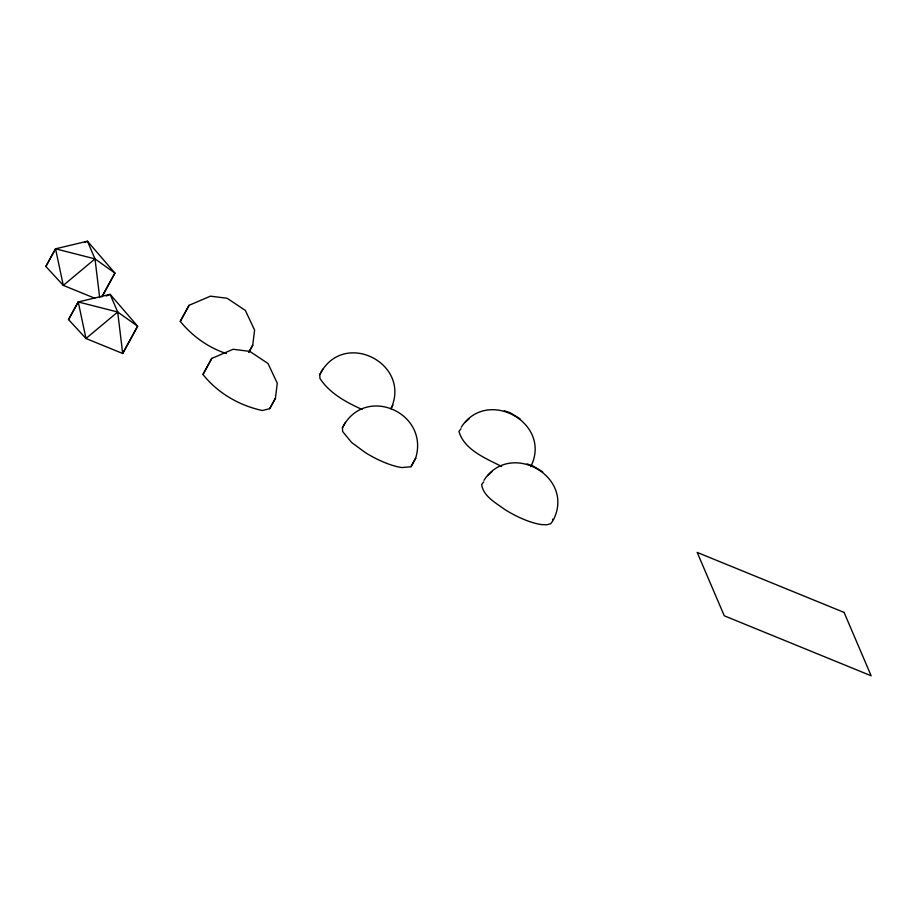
<?xml version="1.0" encoding="UTF-8"?>
<svg xmlns="http://www.w3.org/2000/svg" width="917" height="917" viewBox="0 0 917 917"><rect width="100%" height="100%" fill="white"/><g stroke="black" fill="none" stroke-linecap="round" stroke-linejoin="round"><path stroke-width="1.38" d="M248.931 352.094L252.725 345.193L254.594 330.109L245.355 310.427L227.107 298.254L210.44 296.168L189.062 305.315L180.282 321.363C192.272 336.138 208.285 347.6 226.361 353.572M275.409 398.31L277.278 383.237L268.039 363.545L249.791 351.371L233.124 349.285L211.747 358.432L202.966 374.48C217.753 393.095 239.222 405.509 262.342 410.518L269.713 408.673L275.409 398.31L269.713 408.673M390.951 408.799C411.962 363.086 342.82 328.527 319.758 374.675L319.93 378.389C329.639 393.416 346.168 402.242 362.02 409.452M415.619 458.294C429.775 412.501 364.519 383.936 342.442 427.792L342.626 431.506L351.612 442.475L365.287 452.562A40.13 12.07 28.8 0 0 401.99 467.555L410.999 466.73L415.619 458.294L410.999 466.73M530.76 466.65C552.664 423.264 487.271 386.802 461.274 427.196M553.444 519.779C575.349 476.382 509.967 439.919 483.958 480.313M94.76 298.231L63.296 285.382L45.85 266.457L55.547 248.816L87.459 241.217L114.934 273.083L102.039 296.649M68.534 319.575L78.232 301.945L110.143 294.346L137.63 326.2L122.695 353.492L85.98 338.499L68.534 319.575L78.232 301.945L117.685 312.009L137.63 326.2L122.695 353.492L117.685 312.009L110.143 294.346L106.246 296.008M101.97 296.753L114.934 273.083L95.001 258.892L55.547 248.816L45.85 266.457M248.874 352.151L252.725 345.193M180.282 321.363L189.062 305.315M202.966 374.48L211.747 358.432M319.758 374.675L322.75 369.23M342.442 427.792L345.434 422.347M391.135 408.443L392.935 405.176M461.022 428.72L458.936 431.471C464.289 449.938 485.884 458.374 501.668 466.489M483.717 481.838L481.62 484.589C483.431 496.521 496.063 502.997 504.935 509.6A40.13 12.07 28.8 0 0 541.638 524.593L546.83 524.776L550.659 523.767L552.745 521.028L552.619 519.125M465.022 422.485L469.195 418.633M487.706 475.602L491.879 471.751M84.857 242.329L87.459 241.217L95.001 258.892L63.296 285.382L55.547 248.816M117.685 312.009L85.98 338.499L78.232 301.945M504.373 410.793L510.276 412.833L520.042 418.805M527.057 463.91L532.96 465.951L542.726 471.923M95.001 258.892L99.678 297.601M844.087 612.418L697.195 552.424L724.258 615.788L871.15 675.783L844.087 612.418"/></g></svg>
